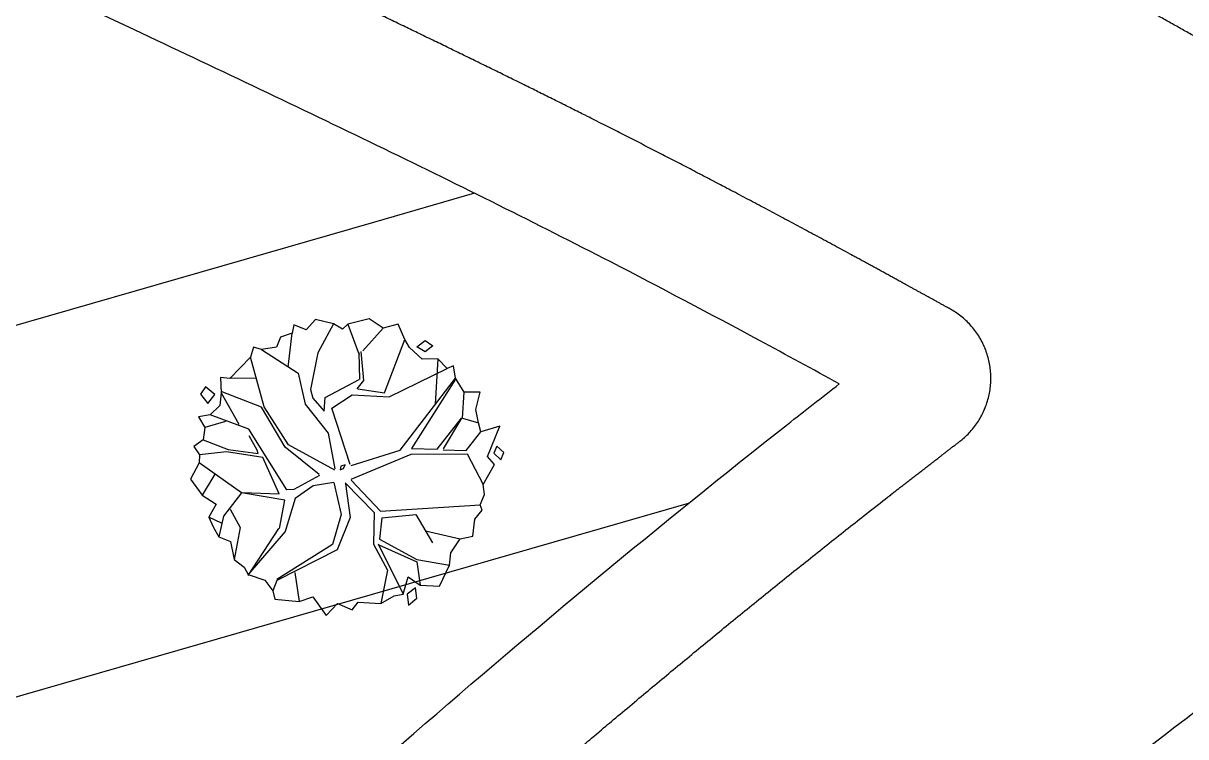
# Model space of a CAD drawing. Header units: millimetres. Extents: x 55520 to 96084, y -58491 to -49645.
# Drawn here: x 60741.44 to 60770.71, y -57585.09 to -57567.12 of the extents above; entities that cross this region are included whole.
import ezdxf

# ---------------------------------------------------------------- set-up
doc = ezdxf.new("R2010")
doc.units = ezdxf.units.MM
for name, color, linetype in [('Alvenaria Vista', 40, 'Continuous'), ('Caminhos Principais', 13, 'Continuous'), ('Curvas de Nível', 10, 'Continuous'), ('Árvores Existentes', 114, 'Continuous')]:
    doc.layers.add(name, color=color, linetype=linetype)
doc.styles.add('ATTR', font='romans.shx', dxfattribs={"width": 0.8, "height": 0.470416})

# ---------------------------------------------------------------- blocks, each defined once
blk = doc.blocks.new('árvore_media')
for p, q in [((55225.381, -51940.374), (55225.536, -51939.525)), ((55226.592, -51939.352), (55226.154, -51940.062)), ((55226.948, -51939.383), (55227.191, -51940.176)), ((55227.285, -51940.084), (55227.836, -51939.546)), ((55224.742, -51939.893), (55225.624, -51940.543)), ((55227.765, -51941.166), (55228.36, -51939.864)), ((55224.719, -51941.335), (55224.455, -51940.062)), ((55226.154, -51940.062), (55225.911, -51940.968)), ((55227.169, -51940.798), (55227.191, -51940.119)), ((55227.235, -51940.091), (55227.257, -51940.826)), ((55229.155, -51940.402), (55229.022, -51941.533)), ((55224.565, -51940.6), (55223.903, -51940.572)), ((55225.624, -51940.543), (55225.757, -51941.335)), ((55226.264, -51941.194), (55227.147, -51940.798)), ((55227.875, -51941.279), (55229.375, -51940.656)), ((55224.653, -51941.335), (55223.66, -51940.883)), ((55223.66, -51940.911), (55224.057, -51941.731)), ((55225.911, -51940.968), (55225.955, -51941.194)), ((55227.257, -51940.826), (55227.08, -51941.024)), ((55227.103, -51941.024), (55227.765, -51941.166)), ((55228.073, -51942.637), (55229.574, -51940.911)), ((55229.574, -51940.939), (55228.36, -51942.608)), ((55225.183, -51942.382), (55224.653, -51941.335)), ((55225.271, -51942.325), (55224.719, -51941.335)), ((55225.757, -51941.335), (55226.286, -51942.099)), ((55225.955, -51941.194), (55226.22, -51941.533)), ((55226.22, -51941.533), (55226.264, -51941.194)), ((55226.419, -51941.477), (55226.948, -51941.166)), ((55226.948, -51941.166), (55227.875, -51941.279)), ((55229.684, -51941.929), (55229.773, -51941.279)), ((55223.726, -51941.646), (55223.197, -51941.76)), ((55224.3, -51941.873), (55223.351, -51941.449)), ((55226.794, -51942.919), (55226.419, -51941.477)), ((55225.161, -51943.457), (55224.3, -51941.873)), ((55229, -51942.665), (55229.662, -51941.929)), ((55229.662, -51941.929), (55229.155, -51942.665)), ((55229.684, -51941.929), (55230.081, -51942.071)), ((55223.131, -51942.071), (55223.749, -51942.354)), ((55224.477, -51942.41), (55224.3, -51942.043)), ((55226.286, -51942.099), (55226.396, -51943.004)), ((55223.704, -51942.41), (55223.02, -51942.439)), ((55224.609, -51942.608), (55223.704, -51942.41)), ((55223.749, -51942.354), (55224.499, -51942.495)), ((55224.499, -51942.495), (55224.477, -51942.41)), ((55225.999, -51943.117), (55225.183, -51942.382)), ((55226.396, -51943.033), (55225.271, -51942.325)), ((55229.728, -51942.75), (55230.126, -51942.297)), ((55224.013, -51943.457), (55222.998, -51942.637)), ((55224.962, -51943.542), (55224.609, -51942.608)), ((55226.794, -51943.287), (55228.338, -51942.75)), ((55226.816, -51942.948), (55228.073, -51942.637)), ((55228.338, -51942.75), (55229.75, -51942.835)), ((55228.36, -51942.608), (55229, -51942.665)), ((55229.155, -51942.693), (55229.728, -51942.75)), ((55229.75, -51942.835), (55230.104, -51943.627)), ((55223.373, -51942.948), (55223.02, -51943.457)), ((55225.999, -51943.146), (55225.337, -51943.457)), ((55225.823, -51943.4), (55225.359, -51943.683)), ((55226.352, -51943.344), (55225.823, -51943.4)), ((55226.352, -51943.344), (55226.485, -51944.164)), ((55226.639, -51943.372), (55227.323, -51944.164)), ((55226.639, -51943.4), (55226.705, -51944.249)), ((55226.794, -51943.316), (55227.478, -51944.136)), ((55224.013, -51943.457), (55223.528, -51944.023)), ((55225.095, -51943.712), (55224.013, -51943.457)), ((55224.035, -51943.457), (55224.962, -51943.542)), ((55224.918, -51944.419), (55225.095, -51943.712)), ((55225.359, -51943.683), (55225.05, -51944.504)), ((55225.337, -51943.457), (55225.161, -51943.457)), ((55223.462, -51944.192), (55223.153, -51944.023)), ((55223.528, -51944.023), (55223.373, -51944.532)), ((55223.704, -51943.853), (55223.925, -51944.334)), ((55226.485, -51944.164), (55226.22, -51944.9)), ((55226.705, -51944.249), (55226.33, -51945.041)), ((55227.323, -51944.164), (55227.257, -51944.956)), ((55227.5, -51944.306), (55227.411, -51944.843)), ((55227.478, -51944.136), (55229.993, -51944.136)), ((55227.5, -51944.306), (55228.36, -51944.277)), ((55228.36, -51944.277), (55228.735, -51945.013)), ((55223.925, -51944.334), (55223.726, -51945.126)), ((55224.057, -51945.55), (55224.896, -51944.419)), ((55225.05, -51944.504), (55224.057, -51945.522)), ((55226.22, -51944.9), (55224.764, -51945.692)), ((55227.411, -51944.843), (55228.316, -51945.409)), ((55228.581, -51944.702), (55229.442, -51944.956)), ((55226.33, -51945.041), (55224.764, -51945.72)), ((55227.257, -51944.956), (55227.566, -51945.635)), ((55227.367, -51944.956), (55227.919, -51946.258)), ((55227.389, -51944.985), (55228.316, -51945.465)), ((55228.316, -51945.409), (55229.133, -51945.607)), ((55228.316, -51945.465), (55228.36, -51946.059)), ((55224.764, -51945.72), (55224.653, -51945.975)), ((55225.227, -51945.55), (55225.293, -51946.286)), ((55227.566, -51945.635), (55227.345, -51946.456))]:
    blk.add_line(p, q)
for points in [[(55223.903, -51940.572), (55223.663, -51940.526), (55223.66, -51940.911), (55223.608, -51941.233), (55223.351, -51941.449), (55223.056, -51941.48), (55223.197, -51941.76), (55223.131, -51942.071), (55222.891, -51942.223), (55223.02, -51942.439), (55222.998, -51942.637), (55222.753, -51943.036), (55223.02, -51943.457), (55223.36, -51943.708), (55223.153, -51944.023), (55223.249, -51944.274), (55223.373, -51944.532), (55223.663, -51944.663), (55223.726, -51945.126), (55223.966, -51945.335), (55224.057, -51945.522), (55224.463, -51945.688), (55224.653, -51945.975), (55224.684, -51946.183), (55225.293, -51946.286), (55225.649, -51946.183), (55225.952, -51946.678), (55226.256, -51946.395), (55226.614, -51946.572), (55226.78, -51946.395), (55227.345, -51946.456), (55227.69, -51946.289), (55227.919, -51946.258), (55228.076, -51945.83), (55228.36, -51946.059), (55228.849, -51946.113), (55229.133, -51945.607), (55229.18, -51945.299), (55229.442, -51944.956), (55229.759, -51944.91), (55229.841, -51944.486), (55230.035, -51944.274), (55229.993, -51944.136), (55230.117, -51943.885), (55230.104, -51943.627), (55230.421, -51943.142), (55230.255, -51942.93), (55230.614, -51942.188), (55230.126, -51942.297), (55230.081, -51942.071), (55230.035, -51941.728), (55230.172, -51941.304), (55229.773, -51941.279), (55229.574, -51940.911), (55229.538, -51940.596), (55229.375, -51940.656), (55229.155, -51940.402), (55228.766, -51940.384), (55228.462, -51940.066), (55228.36, -51939.864), (55228.214, -51939.465), (55227.836, -51939.546), (55227.497, -51939.288), (55226.948, -51939.383), (55226.807, -51939.5), (55226.592, -51939.352), (55226.145, -51939.217), (55225.897, -51939.465), (55225.594, -51939.323), (55225.536, -51939.525), (55225.235, -51939.606), (55225.125, -51939.854), (55224.742, -51939.893), (55224.546, -51939.818), (55224.455, -51940.062)], [(55228.653, -51940.062), (55228.873, -51939.921), (55229.05, -51940.062), (55228.851, -51940.204)], [(55223.277, -51940.738), (55223.139, -51940.915), (55223.304, -51941.162), (55223.498, -51940.95)], [(55230.503, -51942.683), (55230.421, -51942.859), (55230.586, -51943.036), (55230.669, -51942.859)], [(55226.661, -51942.919), (55226.551, -51942.948), (55226.529, -51943.033), (55226.617, -51943.004)], [(55228.239, -51946.123), (55228.018, -51946.265), (55228.04, -51946.547), (55228.261, -51946.378)]]:
    blk.add_lwpolyline(points, close=True)
at = {"style": 'ATTR', "width": 0.8, "flags": 9}
blk.add_attdef('ESTCODE', (55226.661, -51942.919), '', height=0.0000158, dxfattribs=at)

msp = doc.modelspace()

# ---------------------------------------------------------------- linework, layer by layer
at = {"layer": 'Alvenaria Vista'}
msp.add_open_spline([(60790.775, -57597.925), (60728.185, -57615.952), (60665.595, -57633.978), (60603.005, -57652.005), (60592.83, -57653.565), (60582.655, -57655.124), (60572.481, -57656.684), (60559.972, -57655.216), (60547.464, -57653.749), (60534.956, -57652.282), (60526.601, -57645.129), (60518.246, -57637.976), (60509.892, -57630.823), (60506.602, -57573.917), (60503.313, -57517.011), (60500.024, -57460.105), (60498.305, -57440.833), (60496.586, -57421.56), (60494.868, -57402.288)], degree=3, knots=[20.322416, 20.322416, 20.322416, 20.322416, 21.305376, 21.305376, 21.305376, 22.305376, 22.305376, 22.305376, 23.305376, 23.305376, 23.305376, 24.305376, 24.305376, 24.305376, 25.305376, 25.305376, 25.305376, 25.593369, 25.593369, 25.593369, 25.593369], dxfattribs=at)
at = {"layer": 'Caminhos Principais'}
for points, weights, knots in [([(60788.593, -57562.76), (60787.662, -57563.218), (60786.737, -57563.69), (60782.873, -57565.724), (60779.994, -57567.399), (60777.178, -57569.173), (60777.176, -57569.174), (60777.174, -57569.176), (60777.172, -57569.177), (60777.004, -57569.282), (60776.837, -57569.388), (60776.67, -57569.493), (60776.028, -57569.898), (60775.269, -57569.914), (60774.61, -57569.536), (60774.437, -57569.437), (60774.263, -57569.338), (60774.09, -57569.239), (60774.09, -57569.238), (60774.089, -57569.238), (60774.088, -57569.238), (60771.828, -57567.942), (60769.544, -57566.654), (60765.107, -57564.228), (60762.96, -57563.087), (60758.949, -57561.042), (60757.105, -57560.134), (60753.411, -57558.348), (60751.559, -57557.469), (60744.32, -57554.047), (60738.969, -57551.538), (60728.852, -57546.172), (60724.094, -57543.318), (60718.112, -57538.773), (60716.442, -57537.372), (60713.712, -57534.795), (60712.607, -57533.654), (60710.52, -57531.27), (60709.534, -57530.023), (60707.664, -57527.415), (60706.78, -57526.057), (60703.993, -57521.348), (60702.311, -57517.771), (60699.433, -57510.213), (60698.235, -57506.231), (60696.255, -57498.022), (60695.474, -57493.797), (60694.413, -57486.437), (60694.055, -57483.323), (60693.484, -57477.113), (60693.27, -57474.015), (60692.767, -57464.227), (60692.682, -57457.56), (60692.673, -57441.457), (60692.834, -57432.047), (60692.561, -57419.403), (60692.447, -57416.145), (60692.112, -57410.16), (60691.911, -57407.433), (60691.457, -57402.702), (60691.229, -57400.697), (60690.713, -57396.716), (60690.426, -57394.736), (60689.987, -57391.908), (60689.851, -57391.053), (60689.711, -57390.199)], [1, 1, 1, 1, 1, 1, 1, 1, 1, 1, 1, 1, 0.904733183941, 0.904733183941, 1, 1, 1, 1, 1, 1, 1, 1, 1, 1, 1, 1, 1, 1, 1, 1, 1, 1, 1, 1, 1, 1, 1, 1, 1, 1, 1, 1, 1, 1, 1, 1, 1, 1, 1, 1, 1, 1, 1, 1, 1, 1, 1, 1, 1, 1, 1, 1, 1, 1, 1, 1], [379.708841, 379.708841, 379.708841, 379.708841, 382.707108, 382.707108, 392.331539, 392.331539, 392.331539, 392.339105, 392.339105, 392.339105, 392.910972, 392.910972, 392.910972, 393.993339, 393.993339, 393.993339, 394.59029, 394.59029, 394.59029, 394.592674, 394.592674, 394.592674, 402.38675, 402.38675, 409.486967, 409.486967, 415.413772, 415.413772, 421.340577, 421.340577, 438.631745, 438.631745, 455.922913, 455.922913, 463.154846, 463.154846, 468.556386, 468.556386, 473.957925, 473.957925, 479.359465, 479.359465, 492.011851, 492.011851, 504.664237, 504.664237, 517.316624, 517.316624, 526.499217, 526.499217, 535.68181, 535.68181, 555.577806, 555.577806, 583.894567, 583.894567, 593.739998, 593.739998, 601.99566, 601.99566, 608.068683, 608.068683, 614.141706, 614.141706, 616.779277, 616.779277, 616.779277, 616.779277]), ([(60731.359, -57607.542), (60735.156, -57603.879), (60738.979, -57600.213), (60746.08, -57593.611), (60749.333, -57590.663), (60756.28, -57584.626), (60759.992, -57581.54), (60763.825, -57578.573), (60763.826, -57578.572), (60763.828, -57578.571), (60763.829, -57578.57), (60764.23, -57578.26), (60764.63, -57577.95), (60765.031, -57577.64), (60765.575, -57577.219), (60765.854, -57576.589), (60765.801, -57575.902), (60765.747, -57575.216), (60765.373, -57574.637), (60764.77, -57574.306), (60764.325, -57574.061), (60763.881, -57573.817), (60763.436, -57573.573), (60763.435, -57573.572), (60763.435, -57573.572), (60763.434, -57573.571), (60761.64, -57572.586), (60759.834, -57571.617), (60756.554, -57569.916), (60755.084, -57569.176), (60752.1, -57567.707), (60750.59, -57566.978), (60746.02, -57564.799), (60742.923, -57563.352), (60736.725, -57560.386), (60733.622, -57558.866), (60726.337, -57555.052), (60722.193, -57552.681), (60715.031, -57547.838), (60711.945, -57545.456), (60707.859, -57541.662), (60706.673, -57540.472), (60704.403, -57537.98), (60703.322, -57536.681), (60701.281, -57533.998), (60700.317, -57532.614), (60697.589, -57528.35), (60695.987, -57525.359), (60693.159, -57519.159), (60691.933, -57515.949), (60688.585, -57505.649), (60687.034, -57498.297), (60685.552, -57488.061), (60685.21, -57485.183), (60684.648, -57479.465), (60684.429, -57476.621), (60683.916, -57468.144), (60683.767, -57462.562), (60683.585, -57445.17), (60683.882, -57433.609), (60683.549, -57419.178), (60683.431, -57416.02), (60683.091, -57410.177), (60682.886, -57407.487), (60682.428, -57402.936), (60682.207, -57401.067), (60681.708, -57397.315), (60681.431, -57395.436), (60680.988, -57392.622), (60680.837, -57391.691), (60680.682, -57390.76)], [1, 1, 1, 1, 1, 1, 1, 1, 1, 1, 1, 1, 1, 1, 0.919934982122, 0.919934982122, 1, 0.919934982122, 0.919934982122, 1, 1, 1, 1, 1, 1, 1, 1, 1, 1, 1, 1, 1, 1, 1, 1, 1, 1, 1, 1, 1, 1, 1, 1, 1, 1, 1, 1, 1, 1, 1, 1, 1, 1, 1, 1, 1, 1, 1, 1, 1, 1, 1, 1, 1, 1, 1, 1, 1, 1, 1, 1], [3.300707, 3.300707, 3.300707, 3.300707, 19.146239, 19.146239, 32.144713, 32.144713, 46.223275, 46.223275, 46.223275, 46.228431, 46.228431, 46.228431, 47.699367, 47.699367, 47.699367, 48.689646, 48.689646, 48.689646, 49.679925, 49.679925, 49.679925, 51.2199, 51.2199, 51.2199, 51.223127, 51.223127, 51.223127, 57.437436, 57.437436, 62.387255, 62.387255, 67.337074, 67.337074, 77.236711, 77.236711, 87.136349, 87.136349, 100.830346, 100.830346, 112.094135, 112.094135, 116.932256, 116.932256, 121.770377, 121.770377, 126.608498, 126.608498, 136.284741, 136.284741, 145.960983, 145.960983, 166.649698, 166.649698, 174.738056, 174.738056, 182.826415, 182.826415, 199.003131, 199.003131, 233.856655, 233.856655, 243.71926, 243.71926, 252.24399, 252.24399, 258.231325, 258.231325, 264.218659, 264.218659, 267.16835, 267.16835, 267.16835, 267.16835])]:
    msp.add_rational_spline(points, weights, degree=3, knots=knots, dxfattribs=at)
for points, knots in [([(60727.964, -57606.649), (60735.485, -57599.388), (60743.118, -57592.057), (60754.33, -57582.359), (60757.461, -57579.753), (60761.117, -57576.878), (60761.552, -57576.539), (60761.989, -57576.201), (60761.321, -57575.834), (60760.651, -57575.469), (60758.737, -57574.437), (60757.488, -57573.777), (60755.298, -57572.647), (60754.359, -57572.172), (60752.456, -57571.223), (60751.494, -57570.752), (60748.583, -57569.34), (60746.608, -57568.402), (60740.621, -57565.572), (60736.546, -57563.66), (60728.439, -57559.588), (60724.405, -57557.428), (60716.59, -57552.63), (60712.806, -57549.99), (60707.766, -57545.697), (60706.305, -57544.346), (60703.996, -57541.995), (60703.112, -57541.038), (60701.407, -57539.063), (60700.59, -57538.049), (60698.238, -57534.942), (60696.805, -57532.779), (60692.894, -57526.12), (60690.773, -57521.418), (60687.282, -57511.706), (60685.912, -57506.695), (60683.74, -57496.562), (60682.94, -57491.442), (60681.727, -57481.072), (60681.333, -57475.841), (60680.835, -57465.524), (60680.731, -57460.436), (60680.631, -57446.723), (60680.768, -57438.24), (60680.681, -57421.7), (60680.455, -57413.645), (60679.528, -57404.022), (60679.329, -57402.26), (60678.874, -57398.713), (60678.619, -57396.933), (60678.132, -57393.75), (60677.906, -57392.351), (60677.672, -57390.946)], [0, 0, 0, 0, 31.409672, 31.409672, 43.166399, 43.166399, 44.747182, 44.747182, 44.747182, 47.085017, 47.085017, 51.415951, 51.415951, 54.631835, 54.631835, 57.847718, 57.847718, 64.279485, 64.279485, 77.14302, 77.14302, 90.006555, 90.006555, 102.870089, 102.870089, 108.357779, 108.357779, 111.907941, 111.907941, 115.458102, 115.458102, 122.558426, 122.558426, 136.634764, 136.634764, 150.711102, 150.711102, 164.787441, 164.787441, 179.466026, 179.466026, 194.144612, 194.144612, 219.586913, 219.586913, 245.029215, 245.029215, 250.783382, 250.783382, 256.537549, 256.537549, 261.016004, 261.016004, 261.016004, 261.016004]), ([(60741.553, -57610.224), (60741.998, -57609.799), (60742.443, -57609.375), (60742.888, -57608.95), (60742.888, -57608.95), (60742.889, -57608.95), (60742.889, -57608.95), (60748.39, -57603.701), (60753.939, -57598.539), (60765.444, -57588.639), (60771.401, -57583.894), (60781.372, -57577.085), (60785.241, -57574.695), (60789.202, -57572.568)], [-1.859501, -1.859501, -1.859501, -1.859501, -0.001124, -0.001124, -0.001124, 0, 0, 0, 22.973646, 22.973646, 45.947292, 45.947292, 60.000087, 60.000087, 60.000087, 60.000087]), ([(60744.96, -57611.12), (60750.398, -57605.932), (60755.863, -57600.848), (60767.092, -57591.173), (60772.848, -57586.576), (60782.263, -57580.09), (60785.802, -57577.869), (60789.407, -57575.873)], [0, 0, 0, 0, 22.784988, 22.784988, 45.322968, 45.322968, 58.521279, 58.521279, 58.521279, 58.521279])]:
    msp.add_open_spline(points, degree=3, knots=knots, dxfattribs=at)
at = {"layer": 'Curvas de Nível', "color": 251}
for points in [[(60752.804, -57571.398), (60750.255, -57572.132), (60713.164, -57582.815), (60679.584, -57555.325), (60620.717, -57515.104), (60625.73, -57501.307), (60643.989, -57485.138), (60655.078, -57427.153), (60652.042, -57396.369), (60650.768, -57392.615)], [(60758.182, -57579.214), (60753.138, -57580.667), (60711.117, -57592.77), (60705.78, -57588.401)]]:
    msp.add_lwpolyline(points, dxfattribs=at)

# ---------------------------------------------------------------- block references
at = {"layer": 'Árvores Existentes', "rotation": 3.550099373266261}
msp.add_blockref('árvore_media', (2412.486, -9154.702), dxfattribs=at)

doc.saveas('drawing.dxf')
